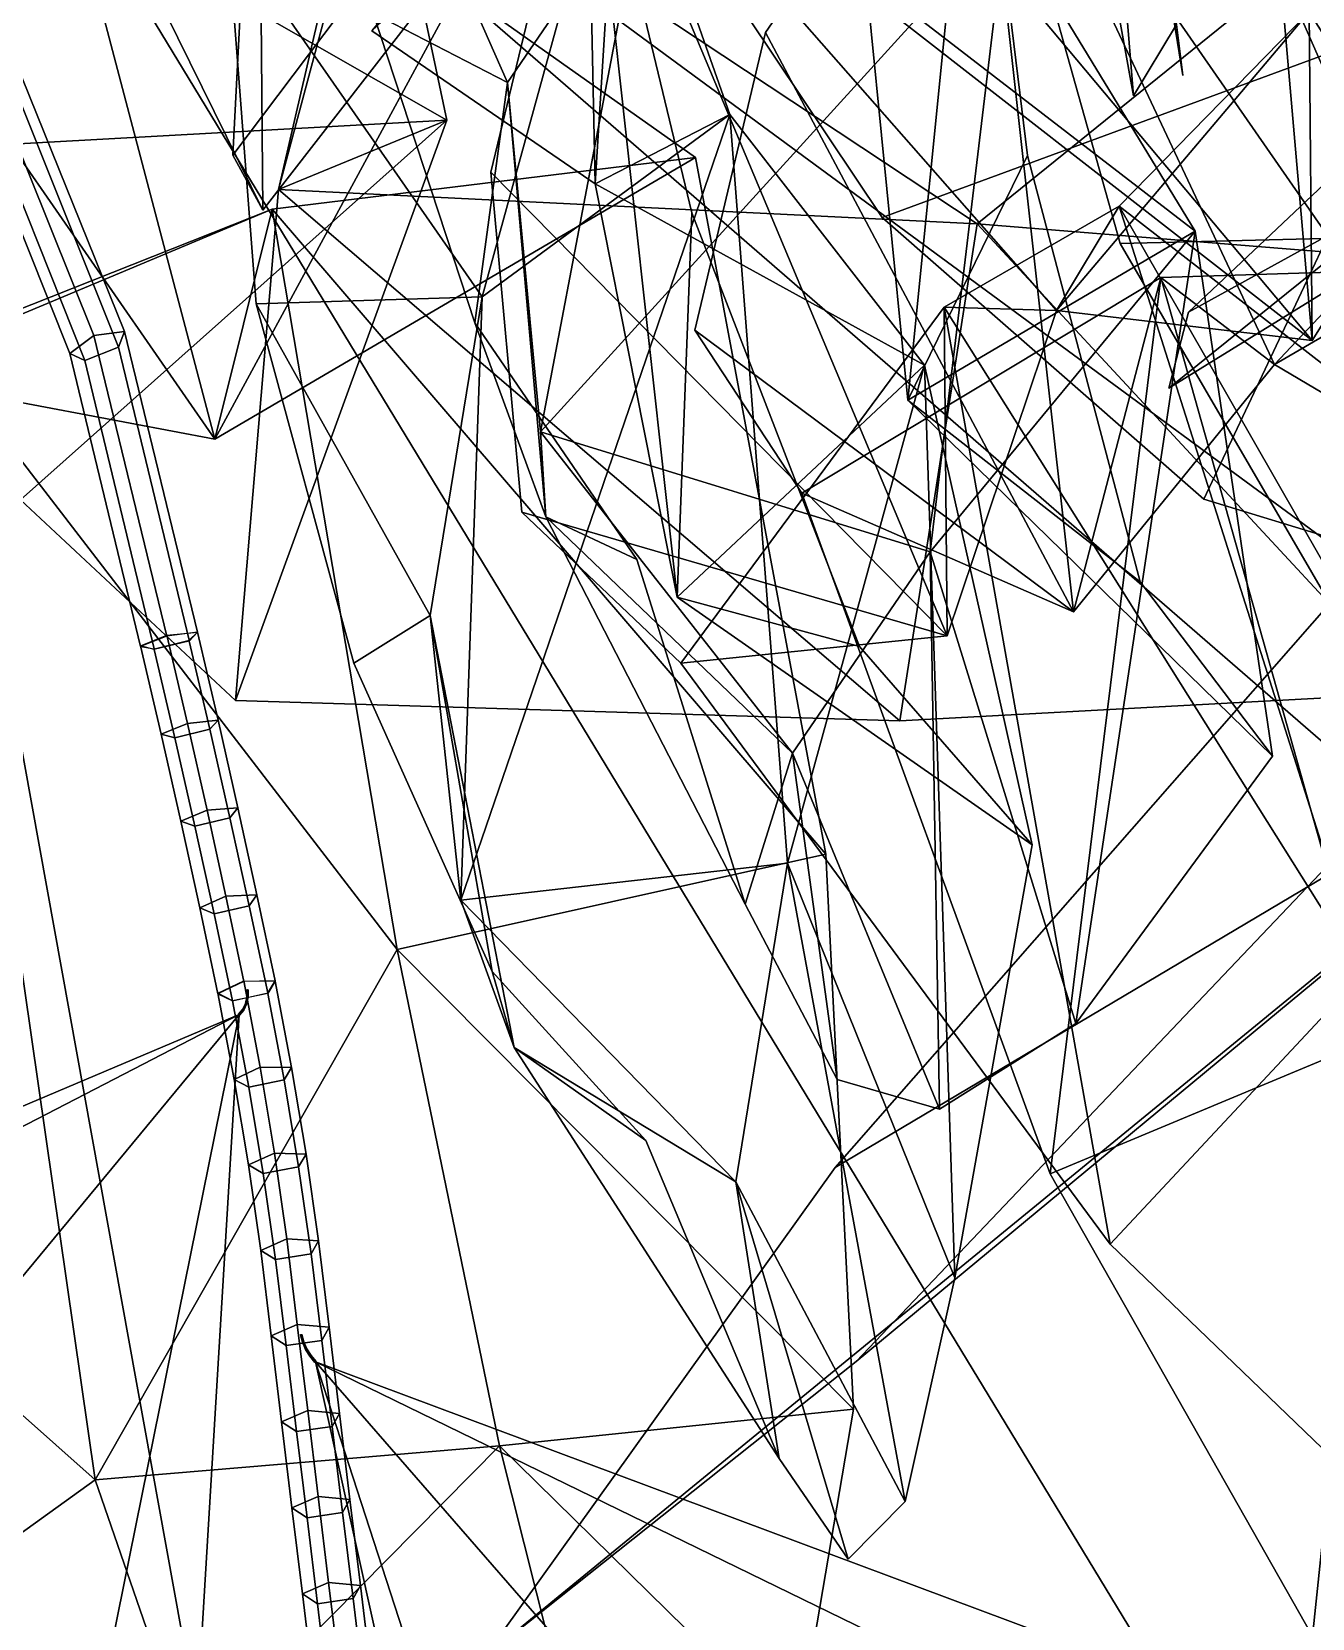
# Model space of a CAD drawing. Header units: metres. Extents: x -317 to 277, y -489 to 236.
# Drawn here: x 109.94 to 125.87, y -72.36 to -52.62 of the extents above; entities that cross this region are included whole.
import ezdxf

# ---------------------------------------------------------------- set-up
doc = ezdxf.new("R2010")
doc.units = ezdxf.units.M

msp = doc.modelspace()

# ---------------------------------------------------------------- linework, layer by layer
at = {"layer": 'Newplan_FruitU', "color": 3}
for points in [[(136.2573, -49.5388, 395.304), (124.3302, -56.1089, 407.6389), (124.0854, -57.05392, 397.75)], [(136.2573, -49.5388, 395.304), (124.0854, -57.05392, 397.75), (124.3302, -56.1089, 407.6389)], [(136.2573, -49.5388, 395.304), (124.0854, -57.05392, 397.75), (129.1796, -52.9566, 388.8474)], [(136.2573, -49.5388, 395.304), (129.1796, -52.9566, 388.8474), (124.0854, -57.05392, 397.75)], [(136.2573, -49.5388, 395.304), (131.1492, -49.6731, 408.8383), (124.3302, -56.1089, 407.6389)], [(136.2573, -49.5388, 395.304), (124.3302, -56.1089, 407.6389), (131.1492, -49.6731, 408.8383)], [(131.138, -60.09371, 377.6705), (128.0851, -57.4554, 387.6063), (119.9344, -66.7546, 386.8047)], [(131.138, -60.09371, 377.6705), (119.9344, -66.7546, 386.8047), (128.0851, -57.4554, 387.6063)], [(131.138, -60.09371, 377.6705), (119.9344, -66.7546, 386.8047), (115.5746, -72.8486, 379.5926)], [(131.138, -60.09371, 377.6705), (115.5746, -72.8486, 379.5926), (119.9344, -66.7546, 386.8047)], [(131.138, -60.09371, 377.6705), (115.5746, -72.8486, 379.5926), (120.1983, -69.167, 370.3954)], [(131.138, -60.09371, 377.6705), (120.1983, -69.167, 370.3954), (115.5746, -72.8486, 379.5926)], [(131.138, -60.09371, 377.6705), (120.1983, -69.167, 370.3954), (128.2124, -60.7328, 366.8878)], [(131.138, -60.09371, 377.6705), (128.2124, -60.7328, 366.8878), (120.1983, -69.167, 370.3954)]]:
    msp.add_3dface(points, dxfattribs=at)
at = {"layer": 'Newplan_Leaf', "color": 3}
for points in [[(106.7797, -44.7755, 308.9688), (149.4775, -76.1953, 318.3027), (141.5044, -74.9105, 314.5304)], [(106.7797, -44.7755, 308.9688), (141.5044, -74.9105, 314.5304), (149.4775, -76.1953, 318.3027)], [(141.5044, -74.9105, 314.5304), (124.2001, -73.4701, 304.3191), (106.7797, -44.7755, 308.9688)], [(141.5044, -74.9105, 314.5304), (106.7797, -44.7755, 308.9688), (124.2001, -73.4701, 304.3191)], [(114.5962, -87.9374, 294.1091), (111.2851, -94.6851, 289.3178), (106.7797, -44.7755, 308.9688)], [(114.5962, -87.9374, 294.1091), (106.7797, -44.7755, 308.9688), (111.2851, -94.6851, 289.3178)], [(106.7797, -44.7755, 308.9688), (124.2001, -73.4701, 304.3191), (114.5962, -87.9374, 294.1091)], [(106.7797, -44.7755, 308.9688), (114.5962, -87.9374, 294.1091), (124.2001, -73.4701, 304.3191)], [(123.5184, -51.8402, 425.0392), (123.6456, -53.4173, 426.4969), (123.3889, -51.9952, 426.0404)], [(123.5184, -51.8402, 425.0392), (123.3889, -51.9952, 426.0404), (123.6456, -53.4173, 426.4969)], [(124.184, -52.529, 425.3935), (123.6456, -53.4173, 426.4969), (123.5184, -51.8402, 425.0392)], [(124.184, -52.529, 425.3935), (123.5184, -51.8402, 425.0392), (123.6456, -53.4173, 426.4969)], [(124.08, -52.03036, 424.4788), (124.2599, -53.1632, 425.4939), (124.184, -52.529, 425.3935)], [(124.08, -52.03036, 424.4788), (124.184, -52.529, 425.3935), (124.2599, -53.1632, 425.4939)], [(102.2189, -70.1788, 416.7524), (99.7638, -70.254, 416.7277), (112.5199, -64.8486, 411.4263)], [(102.2189, -70.1788, 416.7524), (112.5199, -64.8486, 411.4263), (99.7638, -70.254, 416.7277)], [(112.5199, -64.8486, 411.4263), (107.7467, -70.625, 417.0002), (102.2189, -70.1788, 416.7524)], [(112.5199, -64.8486, 411.4263), (102.2189, -70.1788, 416.7524), (107.7467, -70.625, 417.0002)], [(110.7817, -73.4641, 420.6805), (107.7467, -70.625, 417.0002), (112.5199, -64.8486, 411.4263)], [(110.7817, -73.4641, 420.6805), (112.5199, -64.8486, 411.4263), (107.7467, -70.625, 417.0002)], [(112.5199, -64.8486, 411.4263), (111.9175, -74.917, 422.3031), (110.7817, -73.4641, 420.6805)], [(112.5199, -64.8486, 411.4263), (110.7817, -73.4641, 420.6805), (111.9175, -74.917, 422.3031)], [(113.4709, -69.1722, 412.7752), (127.3656, -74.3641, 412.6327), (124.9421, -74.7646, 412.6226)], [(113.4709, -69.1722, 412.7752), (124.9421, -74.7646, 412.6226), (127.3656, -74.3641, 412.6327)], [(124.9421, -74.7646, 412.6226), (119.5933, -76.2059, 412.2635), (113.4709, -69.1722, 412.7752)], [(124.9421, -74.7646, 412.6226), (113.4709, -69.1722, 412.7752), (119.5933, -76.2059, 412.2635)], [(117.4114, -81.3071, 412.4496), (116.6769, -83.6502, 412.3871), (113.4709, -69.1722, 412.7752)], [(117.4114, -81.3071, 412.4496), (113.4709, -69.1722, 412.7752), (116.6769, -83.6502, 412.3871)], [(113.4709, -69.1722, 412.7752), (119.5933, -76.2059, 412.2635), (117.4114, -81.3071, 412.4496)], [(113.4709, -69.1722, 412.7752), (117.4114, -81.3071, 412.4496), (119.5933, -76.2059, 412.2635)], [(110.6292, -76.636, 422.4476), (107.6854, -79.194, 425.0903), (107.7467, -70.625, 417.0002)], [(110.6292, -76.636, 422.4476), (107.7467, -70.625, 417.0002), (107.6854, -79.194, 425.0903)], [(110.7817, -73.4641, 420.6805), (110.6292, -76.636, 422.4476), (107.7467, -70.625, 417.0002)], [(110.7817, -73.4641, 420.6805), (107.7467, -70.625, 417.0002), (110.6292, -76.636, 422.4476)]]:
    msp.add_3dface(points, dxfattribs=at)
at = {"layer": 'Newplan_Mrstm', "color": 3}
for points in [[(112.7602, -48.06346, 425.6291), (112.4444, -54.1554, 423.6706), (114.3264, -51.656, 418.7895)], [(112.7602, -48.06346, 425.6291), (114.3264, -51.656, 418.7895), (112.4444, -54.1554, 423.6706)], [(112.7602, -48.06346, 425.6291), (112.815, -54.8392, 427.209), (112.4444, -54.1554, 423.6706)], [(112.7602, -48.06346, 425.6291), (112.4444, -54.1554, 423.6706), (112.815, -54.8392, 427.209)], [(116.3781, -50.2482, 423.9232), (112.815, -54.8392, 427.209), (112.7602, -48.06346, 425.6291)], [(116.3781, -50.2482, 423.9232), (112.7602, -48.06346, 425.6291), (112.815, -54.8392, 427.209)], [(108.0036, -56.8927, 402.278), (112.2186, -57.6896, 399.1409), (105.781, -48.3929, 403.4706)], [(108.0036, -56.8927, 402.278), (105.781, -48.3929, 403.4706), (112.2186, -57.6896, 399.1409)], [(112.2186, -57.6896, 399.1409), (110.2489, -50.2023, 400.6245), (105.781, -48.3929, 403.4706)], [(112.2186, -57.6896, 399.1409), (105.781, -48.3929, 403.4706), (110.2489, -50.2023, 400.6245)], [(105.781, -48.3929, 403.4706), (115.1048, -53.7187, 397.8742), (114.2007, -49.4439, 400.8992)], [(105.781, -48.3929, 403.4706), (114.2007, -49.4439, 400.8992), (115.1048, -53.7187, 397.8742)], [(105.781, -48.3929, 403.4706), (107.2938, -54.1531, 400.2102), (115.1048, -53.7187, 397.8742)], [(105.781, -48.3929, 403.4706), (115.1048, -53.7187, 397.8742), (107.2938, -54.1531, 400.2102)], [(113.7352, -48.4403, 443.4296), (115.8597, -53.2493, 441.2307), (117.5716, -50.7432, 435.479)], [(113.7352, -48.4403, 443.4296), (117.5716, -50.7432, 435.479), (115.8597, -53.2493, 441.2307)], [(113.7352, -48.4403, 443.4296), (114.1908, -52.3871, 446.4838), (115.8597, -53.2493, 441.2307)], [(113.7352, -48.4403, 443.4296), (115.8597, -53.2493, 441.2307), (114.1908, -52.3871, 446.4838)], [(121.6758, -48.8316, 417.7129), (119.069, -52.6294, 422.7009), (122.8992, -59.839, 422.6076)], [(121.6758, -48.8316, 417.7129), (122.8992, -59.839, 422.6076), (119.069, -52.6294, 422.7009)], [(120.3164, -51.9421, 425.9035), (120.8405, -57.2054, 426.4193), (121.6758, -48.8316, 417.7129)], [(120.3164, -51.9421, 425.9035), (121.6758, -48.8316, 417.7129), (120.8405, -57.2054, 426.4193)], [(120.8405, -57.2054, 426.4193), (122.3283, -54.1593, 419.3025), (121.6758, -48.8316, 417.7129)], [(120.8405, -57.2054, 426.4193), (121.6758, -48.8316, 417.7129), (122.3283, -54.1593, 419.3025)], [(121.6758, -48.8316, 417.7129), (129.7173, -55.1015, 411.1829), (128.7717, -50.05088, 412.5388)], [(121.6758, -48.8316, 417.7129), (128.7717, -50.05088, 412.5388), (129.7173, -55.1015, 411.1829)], [(121.6758, -48.8316, 417.7129), (123.4829, -55.2537, 416.4524), (129.7173, -55.1015, 411.1829)], [(121.6758, -48.8316, 417.7129), (129.7173, -55.1015, 411.1829), (123.4829, -55.2537, 416.4524)], [(121.6758, -48.8316, 417.7129), (122.8992, -59.839, 422.6076), (125.4003, -56.7624, 419.0691)], [(121.6758, -48.8316, 417.7129), (125.4003, -56.7624, 419.0691), (122.8992, -59.839, 422.6076)], [(125.4003, -56.7624, 419.0691), (128.4095, -58.5408, 415.0661), (121.6758, -48.8316, 417.7129)], [(125.4003, -56.7624, 419.0691), (121.6758, -48.8316, 417.7129), (128.4095, -58.5408, 415.0661)], [(128.4095, -58.5408, 415.0661), (125.2602, -51.3621, 414.2365), (121.6758, -48.8316, 417.7129)], [(128.4095, -58.5408, 415.0661), (121.6758, -48.8316, 417.7129), (125.2602, -51.3621, 414.2365)], [(115.1048, -53.7187, 397.8742), (113.0115, -54.5809, 401.8299), (114.2007, -49.4439, 400.8992)], [(115.1048, -53.7187, 397.8742), (114.2007, -49.4439, 400.8992), (113.0115, -54.5809, 401.8299)], [(113.0115, -54.5809, 401.8299), (114.2219, -50.05332, 402.6839), (114.2007, -49.4439, 400.8992)], [(113.0115, -54.5809, 401.8299), (114.2007, -49.4439, 400.8992), (114.2219, -50.05332, 402.6839)], [(116.843, -49.4302, 414.3119), (114.171, -52.6093, 425.6861), (116.9507, -54.5126, 421.576)], [(116.843, -49.4302, 414.3119), (116.9507, -54.5126, 421.576), (114.171, -52.6093, 425.6861)], [(116.843, -49.4302, 414.3119), (115.6525, -54.3662, 418.8193), (121.3277, -60.1381, 417.754)], [(116.843, -49.4302, 414.3119), (121.3277, -60.1381, 417.754), (115.6525, -54.3662, 418.8193)], [(116.9507, -54.5126, 421.576), (117.9713, -59.6541, 420.7008), (116.843, -49.4302, 414.3119)], [(116.9507, -54.5126, 421.576), (116.843, -49.4302, 414.3119), (117.9713, -59.6541, 420.7008)], [(117.9713, -59.6541, 420.7008), (118.1522, -54.8715, 414.437), (116.843, -49.4302, 414.3119)], [(117.9713, -59.6541, 420.7008), (116.843, -49.4302, 414.3119), (118.1522, -54.8715, 414.437)], [(116.843, -49.4302, 414.3119), (121.3277, -60.1381, 417.754), (122.6911, -56.08831, 414.5945)], [(116.843, -49.4302, 414.3119), (122.6911, -56.08831, 414.5945), (121.3277, -60.1381, 417.754)], [(122.6911, -56.08831, 414.5945), (125.8693, -56.4632, 410.3518), (116.843, -49.4302, 414.3119)], [(122.6911, -56.08831, 414.5945), (116.843, -49.4302, 414.3119), (125.8693, -56.4632, 410.3518)], [(125.8693, -56.4632, 410.3518), (120.8089, -50.4205, 410.4872), (116.843, -49.4302, 414.3119)], [(125.8693, -56.4632, 410.3518), (116.843, -49.4302, 414.3119), (120.8089, -50.4205, 410.4872)], [(116.843, -49.4302, 414.3119), (120.5227, -54.9292, 412.7888), (127.3636, -52.412, 409.1114)], [(116.843, -49.4302, 414.3119), (127.3636, -52.412, 409.1114), (120.5227, -54.9292, 412.7888)], [(117.2474, -49.7255, 423.9562), (112.3779, -51.3595, 435.3961), (115.5435, -55.9192, 431.4098)], [(117.2474, -49.7255, 423.9562), (115.5435, -55.9192, 431.4098), (112.3779, -51.3595, 435.3961)], [(114.171, -52.6093, 425.6861), (117.2474, -49.7255, 423.9562), (116.9507, -54.5126, 421.576)], [(114.171, -52.6093, 425.6861), (116.9507, -54.5126, 421.576), (117.2474, -49.7255, 423.9562)], [(117.2474, -49.7255, 423.9562), (115.5435, -55.9192, 431.4098), (118.627, -53.6503, 421.6353)], [(117.2474, -49.7255, 423.9562), (118.627, -53.6503, 421.6353), (115.5435, -55.9192, 431.4098)], [(117.2474, -49.7255, 423.9562), (118.627, -53.6503, 421.6353), (116.9507, -54.5126, 421.576)], [(117.2474, -49.7255, 423.9562), (116.9507, -54.5126, 421.576), (118.627, -53.6503, 421.6353)], [(113.0115, -54.5809, 401.8299), (121.7025, -55.00861, 397.2358), (114.2219, -50.05332, 402.6839)], [(113.0115, -54.5809, 401.8299), (114.2219, -50.05332, 402.6839), (121.7025, -55.00861, 397.2358)], [(121.7025, -55.00861, 397.2358), (127.377, -50.4221, 394.9079), (114.2219, -50.05332, 402.6839)], [(121.7025, -55.00861, 397.2358), (114.2219, -50.05332, 402.6839), (127.377, -50.4221, 394.9079)], [(112.2186, -57.6896, 399.1409), (115.2452, -52.09521, 398.3733), (110.2489, -50.2023, 400.6245)], [(112.2186, -57.6896, 399.1409), (110.2489, -50.2023, 400.6245), (115.2452, -52.09521, 398.3733)], [(116.3781, -50.2482, 423.9232), (110.5482, -50.2367, 434.6891), (112.815, -54.8392, 427.209)], [(116.3781, -50.2482, 423.9232), (112.815, -54.8392, 427.209), (110.5482, -50.2367, 434.6891)], [(125.8693, -56.4632, 410.3518), (125.3951, -51.02815, 406.9928), (120.8089, -50.4205, 410.4872)], [(125.8693, -56.4632, 410.3518), (120.8089, -50.4205, 410.4872), (125.3951, -51.02815, 406.9928)], [(121.7025, -55.00861, 397.2358), (127.6497, -55.4899, 394.6491), (127.377, -50.4221, 394.9079)], [(121.7025, -55.00861, 397.2358), (127.377, -50.4221, 394.9079), (127.6497, -55.4899, 394.6491)], [(117.5716, -50.7432, 435.479), (115.8597, -53.2493, 441.2307), (116.2698, -57.5988, 438.6351)], [(117.5716, -50.7432, 435.479), (116.2698, -57.5988, 438.6351), (115.8597, -53.2493, 441.2307)], [(117.5716, -50.7432, 435.479), (116.2698, -57.5988, 438.6351), (122.0607, -51.2316, 426.0025)], [(117.5716, -50.7432, 435.479), (122.0607, -51.2316, 426.0025), (116.2698, -57.5988, 438.6351)], [(125.8693, -56.4632, 410.3518), (128.9492, -51.5435, 406.5149), (125.3951, -51.02815, 406.9928)], [(125.8693, -56.4632, 410.3518), (125.3951, -51.02815, 406.9928), (128.9492, -51.5435, 406.5149)], [(122.0607, -51.2316, 426.0025), (116.2698, -57.5988, 438.6351), (121.1185, -59.09072, 432.8976)], [(122.0607, -51.2316, 426.0025), (121.1185, -59.09072, 432.8976), (116.2698, -57.5988, 438.6351)], [(120.3164, -51.9421, 425.9035), (122.0607, -51.2316, 426.0025), (124.4143, -55.102, 424.528)], [(120.3164, -51.9421, 425.9035), (124.4143, -55.102, 424.528), (122.0607, -51.2316, 426.0025)], [(122.0607, -51.2316, 426.0025), (121.1185, -59.09072, 432.8976), (124.4143, -55.102, 424.528)], [(122.0607, -51.2316, 426.0025), (124.4143, -55.102, 424.528), (121.1185, -59.09072, 432.8976)], [(112.3779, -51.3595, 435.3961), (112.7331, -56.00355, 440.0889), (115.5435, -55.9192, 431.4098)], [(112.3779, -51.3595, 435.3961), (115.5435, -55.9192, 431.4098), (112.7331, -56.00355, 440.0889)], [(128.4095, -58.5408, 415.0661), (129.5425, -53.6592, 411.0743), (125.2602, -51.3621, 414.2365)], [(128.4095, -58.5408, 415.0661), (125.2602, -51.3621, 414.2365), (129.5425, -53.6592, 411.0743)], [(125.832, -52.3719, 412.36), (134.1667, -58.9592, 406.2747), (128.9492, -51.5435, 406.5149)], [(125.832, -52.3719, 412.36), (128.9492, -51.5435, 406.5149), (134.1667, -58.9592, 406.2747)], [(125.832, -52.3719, 412.36), (128.9492, -51.5435, 406.5149), (125.8693, -56.4632, 410.3518)], [(125.832, -52.3719, 412.36), (125.8693, -56.4632, 410.3518), (128.9492, -51.5435, 406.5149)], [(112.2186, -57.6896, 399.1409), (118.2001, -54.1825, 398.5652), (115.2452, -52.09521, 398.3733)], [(112.2186, -57.6896, 399.1409), (115.2452, -52.09521, 398.3733), (118.2001, -54.1825, 398.5652)], [(120.3164, -51.9421, 425.9035), (124.4143, -55.102, 424.528), (120.8405, -57.2054, 426.4193)], [(120.3164, -51.9421, 425.9035), (120.8405, -57.2054, 426.4193), (124.4143, -55.102, 424.528)], [(114.1908, -52.3871, 446.4838), (115.4533, -56.2414, 447.592), (115.8597, -53.2493, 441.2307)], [(114.1908, -52.3871, 446.4838), (115.8597, -53.2493, 441.2307), (115.4533, -56.2414, 447.592)], [(120.5227, -54.9292, 412.7888), (124.5223, -58.4379, 411.579), (127.3636, -52.412, 409.1114)], [(120.5227, -54.9292, 412.7888), (127.3636, -52.412, 409.1114), (124.5223, -58.4379, 411.579)], [(122.6911, -56.08831, 414.5945), (125.832, -52.3719, 412.36), (125.8693, -56.4632, 410.3518)], [(122.6911, -56.08831, 414.5945), (125.8693, -56.4632, 410.3518), (125.832, -52.3719, 412.36)], [(122.6911, -56.08831, 414.5945), (123.4709, -54.7894, 415.7178), (125.832, -52.3719, 412.36)], [(122.6911, -56.08831, 414.5945), (125.832, -52.3719, 412.36), (123.4709, -54.7894, 415.7178)], [(123.4709, -54.7894, 415.7178), (131.0399, -60.6692, 411.436), (125.832, -52.3719, 412.36)], [(123.4709, -54.7894, 415.7178), (125.832, -52.3719, 412.36), (131.0399, -60.6692, 411.436)], [(124.5223, -58.4379, 411.579), (127.9987, -59.4968, 412.0302), (127.3636, -52.412, 409.1114)], [(124.5223, -58.4379, 411.579), (127.3636, -52.412, 409.1114), (127.9987, -59.4968, 412.0302)], [(131.0399, -60.6692, 411.436), (134.1667, -58.9592, 406.2747), (125.832, -52.3719, 412.36)], [(131.0399, -60.6692, 411.436), (125.832, -52.3719, 412.36), (134.1667, -58.9592, 406.2747)], [(119.069, -52.6294, 422.7009), (118.1911, -56.3335, 426.6099), (122.8992, -59.839, 422.6076)], [(119.069, -52.6294, 422.7009), (122.8992, -59.839, 422.6076), (118.1911, -56.3335, 426.6099)], [(115.8597, -53.2493, 441.2307), (115.4533, -56.2414, 447.592), (116.3376, -58.6542, 442.141)], [(115.8597, -53.2493, 441.2307), (116.3376, -58.6542, 442.141), (115.4533, -56.2414, 447.592)], [(115.8597, -53.2493, 441.2307), (116.3376, -58.6542, 442.141), (116.2698, -57.5988, 438.6351)], [(115.8597, -53.2493, 441.2307), (116.2698, -57.5988, 438.6351), (116.3376, -58.6542, 442.141)], [(115.5435, -55.9192, 431.4098), (115.2786, -63.4271, 432.8986), (118.627, -53.6503, 421.6353)], [(115.5435, -55.9192, 431.4098), (118.627, -53.6503, 421.6353), (115.2786, -63.4271, 432.8986)], [(118.627, -53.6503, 421.6353), (115.2786, -63.4271, 432.8986), (119.3438, -62.964, 426.4245)], [(118.627, -53.6503, 421.6353), (119.3438, -62.964, 426.4245), (115.2786, -63.4271, 432.8986)], [(116.9507, -54.5126, 421.576), (118.627, -53.6503, 421.6353), (121.0478, -56.7703, 418.9709)], [(116.9507, -54.5126, 421.576), (121.0478, -56.7703, 418.9709), (118.627, -53.6503, 421.6353)], [(118.627, -53.6503, 421.6353), (119.3438, -62.964, 426.4245), (121.0478, -56.7703, 418.9709)], [(118.627, -53.6503, 421.6353), (121.0478, -56.7703, 418.9709), (119.3438, -62.964, 426.4245)], [(107.2938, -54.1531, 400.2102), (109.8006, -58.4443, 397.9578), (115.1048, -53.7187, 397.8742)], [(107.2938, -54.1531, 400.2102), (115.1048, -53.7187, 397.8742), (109.8006, -58.4443, 397.9578)], [(109.8006, -58.4443, 397.9578), (112.4759, -60.9402, 398.1102), (115.1048, -53.7187, 397.8742)], [(109.8006, -58.4443, 397.9578), (115.1048, -53.7187, 397.8742), (112.4759, -60.9402, 398.1102)], [(115.1048, -53.7187, 397.8742), (112.4759, -60.9402, 398.1102), (113.0115, -54.5809, 401.8299)], [(115.1048, -53.7187, 397.8742), (113.0115, -54.5809, 401.8299), (112.4759, -60.9402, 398.1102)], [(112.9319, -54.8268, 402.6148), (118.2001, -54.1825, 398.5652), (112.2186, -57.6896, 399.1409)], [(112.9319, -54.8268, 402.6148), (112.2186, -57.6896, 399.1409), (118.2001, -54.1825, 398.5652)], [(112.9319, -54.8268, 402.6148), (119.821, -62.8522, 396.4485), (118.2001, -54.1825, 398.5652)], [(112.9319, -54.8268, 402.6148), (118.2001, -54.1825, 398.5652), (119.821, -62.8522, 396.4485)], [(120.8405, -57.2054, 426.4193), (123.7317, -59.4663, 421.1679), (122.3283, -54.1593, 419.3025)], [(120.8405, -57.2054, 426.4193), (122.3283, -54.1593, 419.3025), (123.7317, -59.4663, 421.1679)], [(115.6525, -54.3662, 418.8193), (116.0394, -58.5984, 422.2414), (121.3277, -60.1381, 417.754)], [(115.6525, -54.3662, 418.8193), (121.3277, -60.1381, 417.754), (116.0394, -58.5984, 422.2414)], [(125.4003, -56.7624, 419.0691), (129.4976, -54.3808, 416.5771), (128.4095, -58.5408, 415.0661)], [(125.4003, -56.7624, 419.0691), (128.4095, -58.5408, 415.0661), (129.4976, -54.3808, 416.5771)], [(125.4003, -56.7624, 419.0691), (126.4974, -55.6005, 420.0707), (129.4976, -54.3808, 416.5771)], [(125.4003, -56.7624, 419.0691), (129.4976, -54.3808, 416.5771), (126.4974, -55.6005, 420.0707)], [(112.4759, -60.9402, 398.1102), (120.7402, -61.1953, 394.4969), (113.0115, -54.5809, 401.8299)], [(112.4759, -60.9402, 398.1102), (113.0115, -54.5809, 401.8299), (120.7402, -61.1953, 394.4969)], [(113.0115, -54.5809, 401.8299), (120.7402, -61.1953, 394.4969), (121.7025, -55.00861, 397.2358)], [(113.0115, -54.5809, 401.8299), (121.7025, -55.00861, 397.2358), (120.7402, -61.1953, 394.4969)], [(116.9507, -54.5126, 421.576), (121.0478, -56.7703, 418.9709), (117.9713, -59.6541, 420.7008)], [(116.9507, -54.5126, 421.576), (117.9713, -59.6541, 420.7008), (121.0478, -56.7703, 418.9709)], [(108.0036, -56.8927, 402.278), (112.9319, -54.8268, 402.6148), (112.2186, -57.6896, 399.1409)], [(108.0036, -56.8927, 402.278), (112.2186, -57.6896, 399.1409), (112.9319, -54.8268, 402.6148)], [(108.0036, -56.8927, 402.278), (108.693, -56.5092, 403.9911), (112.9319, -54.8268, 402.6148)], [(108.0036, -56.8927, 402.278), (112.9319, -54.8268, 402.6148), (108.693, -56.5092, 403.9911)], [(108.693, -56.5092, 403.9911), (114.4857, -64.0389, 399.5253), (112.9319, -54.8268, 402.6148)], [(108.693, -56.5092, 403.9911), (112.9319, -54.8268, 402.6148), (114.4857, -64.0389, 399.5253)], [(114.4857, -64.0389, 399.5253), (119.821, -62.8522, 396.4485), (112.9319, -54.8268, 402.6148)], [(114.4857, -64.0389, 399.5253), (112.9319, -54.8268, 402.6148), (119.821, -62.8522, 396.4485)], [(117.9713, -59.6541, 420.7008), (120.2401, -60.2717, 414.7411), (118.1522, -54.8715, 414.437)], [(117.9713, -59.6541, 420.7008), (118.1522, -54.8715, 414.437), (120.2401, -60.2717, 414.7411)], [(121.2903, -56.04688, 419.7622), (123.4709, -54.7894, 415.7178), (122.6911, -56.08831, 414.5945)], [(121.2903, -56.04688, 419.7622), (122.6911, -56.08831, 414.5945), (123.4709, -54.7894, 415.7178)], [(121.2903, -56.04688, 419.7622), (126.4982, -64.3441, 418.8383), (123.4709, -54.7894, 415.7178)], [(121.2903, -56.04688, 419.7622), (123.4709, -54.7894, 415.7178), (126.4982, -64.3441, 418.8383)], [(126.4982, -64.3441, 418.8383), (131.0027, -67.9525, 413.8039), (123.4709, -54.7894, 415.7178)], [(126.4982, -64.3441, 418.8383), (123.4709, -54.7894, 415.7178), (131.0027, -67.9525, 413.8039)], [(123.4709, -54.7894, 415.7178), (131.0027, -67.9525, 413.8039), (131.0399, -60.6692, 411.436)], [(123.4709, -54.7894, 415.7178), (131.0399, -60.6692, 411.436), (131.0027, -67.9525, 413.8039)], [(120.7402, -61.1953, 394.4969), (127.1172, -60.8489, 392.7856), (121.7025, -55.00861, 397.2358)], [(120.7402, -61.1953, 394.4969), (121.7025, -55.00861, 397.2358), (127.1172, -60.8489, 392.7856)], [(127.1172, -60.8489, 392.7856), (127.6497, -55.4899, 394.6491), (121.7025, -55.00861, 397.2358)], [(127.1172, -60.8489, 392.7856), (121.7025, -55.00861, 397.2358), (127.6497, -55.4899, 394.6491)], [(124.4143, -55.102, 424.528), (125.3774, -61.6364, 423.5569), (120.8405, -57.2054, 426.4193)], [(124.4143, -55.102, 424.528), (120.8405, -57.2054, 426.4193), (125.3774, -61.6364, 423.5569)], [(121.1185, -59.09072, 432.8976), (122.929, -64.9612, 431.6331), (124.4143, -55.102, 424.528)], [(121.1185, -59.09072, 432.8976), (124.4143, -55.102, 424.528), (122.929, -64.9612, 431.6331)], [(124.4143, -55.102, 424.528), (122.929, -64.9612, 431.6331), (125.3774, -61.6364, 423.5569)], [(124.4143, -55.102, 424.528), (125.3774, -61.6364, 423.5569), (122.929, -64.9612, 431.6331)], [(123.4829, -55.2537, 416.4524), (126.1417, -59.8241, 415.1054), (129.7173, -55.1015, 411.1829)], [(123.4829, -55.2537, 416.4524), (129.7173, -55.1015, 411.1829), (126.1417, -59.8241, 415.1054)], [(123.9872, -55.679, 424.1187), (126.4974, -55.6005, 420.0707), (125.4003, -56.7624, 419.0691)], [(123.9872, -55.679, 424.1187), (125.4003, -56.7624, 419.0691), (126.4974, -55.6005, 420.0707)], [(123.9872, -55.679, 424.1187), (126.6536, -65.1452, 424.4375), (126.4974, -55.6005, 420.0707)], [(123.9872, -55.679, 424.1187), (126.4974, -55.6005, 420.0707), (126.6536, -65.1452, 424.4375)], [(119.5198, -58.3618, 429.3541), (122.6125, -66.8321, 429.6841), (123.9872, -55.679, 424.1187)], [(119.5198, -58.3618, 429.3541), (123.9872, -55.679, 424.1187), (122.6125, -66.8321, 429.6841)], [(122.8992, -59.839, 422.6076), (119.5198, -58.3618, 429.3541), (123.9872, -55.679, 424.1187)], [(122.8992, -59.839, 422.6076), (123.9872, -55.679, 424.1187), (119.5198, -58.3618, 429.3541)], [(123.9872, -55.679, 424.1187), (122.6125, -66.8321, 429.6841), (126.6536, -65.1452, 424.4375)], [(123.9872, -55.679, 424.1187), (126.6536, -65.1452, 424.4375), (122.6125, -66.8321, 429.6841)], [(122.8992, -59.839, 422.6076), (123.9872, -55.679, 424.1187), (125.4003, -56.7624, 419.0691)], [(122.8992, -59.839, 422.6076), (125.4003, -56.7624, 419.0691), (123.9872, -55.679, 424.1187)], [(112.7331, -56.00355, 440.0889), (114.8987, -59.8855, 436.523), (115.5435, -55.9192, 431.4098)], [(112.7331, -56.00355, 440.0889), (115.5435, -55.9192, 431.4098), (114.8987, -59.8855, 436.523)], [(112.7331, -56.00355, 440.0889), (113.9492, -60.4785, 441.9884), (114.8987, -59.8855, 436.523)], [(112.7331, -56.00355, 440.0889), (114.8987, -59.8855, 436.523), (113.9492, -60.4785, 441.9884)], [(115.5435, -55.9192, 431.4098), (114.8987, -59.8855, 436.523), (115.2786, -63.4271, 432.8986)], [(115.5435, -55.9192, 431.4098), (115.2786, -63.4271, 432.8986), (114.8987, -59.8855, 436.523)], [(118.0174, -60.4756, 424.6855), (123.3576, -67.7055, 423.892), (121.2903, -56.04688, 419.7622)], [(118.0174, -60.4756, 424.6855), (121.2903, -56.04688, 419.7622), (123.3576, -67.7055, 423.892)], [(121.3277, -60.1381, 417.754), (118.0174, -60.4756, 424.6855), (121.2903, -56.04688, 419.7622)], [(121.3277, -60.1381, 417.754), (121.2903, -56.04688, 419.7622), (118.0174, -60.4756, 424.6855)], [(121.2903, -56.04688, 419.7622), (123.3576, -67.7055, 423.892), (126.4982, -64.3441, 418.8383)], [(121.2903, -56.04688, 419.7622), (126.4982, -64.3441, 418.8383), (123.3576, -67.7055, 423.892)], [(121.3277, -60.1381, 417.754), (121.2903, -56.04688, 419.7622), (122.6911, -56.08831, 414.5945)], [(121.3277, -60.1381, 417.754), (122.6911, -56.08831, 414.5945), (121.2903, -56.04688, 419.7622)], [(116.3376, -58.6542, 442.141), (115.4533, -56.2414, 447.592), (117.4697, -59.1867, 445.4185)], [(116.3376, -58.6542, 442.141), (117.4697, -59.1867, 445.4185), (115.4533, -56.2414, 447.592)], [(118.1911, -56.3335, 426.6099), (119.5198, -58.3618, 429.3541), (122.8992, -59.839, 422.6076)], [(118.1911, -56.3335, 426.6099), (122.8992, -59.839, 422.6076), (119.5198, -58.3618, 429.3541)], [(106.3218, -66.7188, 403.4101), (110.7311, -70.6389, 398.5269), (108.693, -56.5092, 403.9911)], [(106.3218, -66.7188, 403.4101), (108.693, -56.5092, 403.9911), (110.7311, -70.6389, 398.5269)], [(108.693, -56.5092, 403.9911), (110.7311, -70.6389, 398.5269), (114.4857, -64.0389, 399.5253)], [(108.693, -56.5092, 403.9911), (114.4857, -64.0389, 399.5253), (110.7311, -70.6389, 398.5269)], [(121.0478, -56.7703, 418.9709), (122.3879, -62.7392, 416.2978), (117.9713, -59.6541, 420.7008)], [(121.0478, -56.7703, 418.9709), (117.9713, -59.6541, 420.7008), (122.3879, -62.7392, 416.2978)], [(119.3438, -62.964, 426.4245), (121.4226, -68.1262, 423.5312), (121.0478, -56.7703, 418.9709)], [(119.3438, -62.964, 426.4245), (121.0478, -56.7703, 418.9709), (121.4226, -68.1262, 423.5312)], [(121.0478, -56.7703, 418.9709), (121.4226, -68.1262, 423.5312), (122.3879, -62.7392, 416.2978)], [(121.0478, -56.7703, 418.9709), (122.3879, -62.7392, 416.2978), (121.4226, -68.1262, 423.5312)], [(120.8405, -57.2054, 426.4193), (125.3774, -61.6364, 423.5569), (123.7317, -59.4663, 421.1679)], [(120.8405, -57.2054, 426.4193), (123.7317, -59.4663, 421.1679), (125.3774, -61.6364, 423.5569)], [(116.2698, -57.5988, 438.6351), (119.4066, -61.5967, 438.6492), (121.1185, -59.09072, 432.8976)], [(116.2698, -57.5988, 438.6351), (121.1185, -59.09072, 432.8976), (119.4066, -61.5967, 438.6492)], [(116.2698, -57.5988, 438.6351), (116.3376, -58.6542, 442.141), (119.4066, -61.5967, 438.6492)], [(116.2698, -57.5988, 438.6351), (119.4066, -61.5967, 438.6492), (116.3376, -58.6542, 442.141)], [(116.0394, -58.5984, 422.2414), (118.0174, -60.4756, 424.6855), (121.3277, -60.1381, 417.754)], [(116.0394, -58.5984, 422.2414), (121.3277, -60.1381, 417.754), (118.0174, -60.4756, 424.6855)], [(116.3376, -58.6542, 442.141), (118.8165, -63.4775, 445.2979), (119.4066, -61.5967, 438.6492)], [(116.3376, -58.6542, 442.141), (119.4066, -61.5967, 438.6492), (118.8165, -63.4775, 445.2979)], [(117.4697, -59.1867, 445.4185), (118.8165, -63.4775, 445.2979), (116.3376, -58.6542, 442.141)], [(117.4697, -59.1867, 445.4185), (116.3376, -58.6542, 442.141), (118.8165, -63.4775, 445.2979)], [(121.1185, -59.09072, 432.8976), (119.4066, -61.5967, 438.6492), (121.2334, -66.02789, 438.2641)], [(121.1185, -59.09072, 432.8976), (121.2334, -66.02789, 438.2641), (119.4066, -61.5967, 438.6492)], [(121.1185, -59.09072, 432.8976), (121.2334, -66.02789, 438.2641), (122.929, -64.9612, 431.6331)], [(121.1185, -59.09072, 432.8976), (122.929, -64.9612, 431.6331), (121.2334, -66.02789, 438.2641)], [(117.9713, -59.6541, 420.7008), (122.3879, -62.7392, 416.2978), (120.2401, -60.2717, 414.7411)], [(117.9713, -59.6541, 420.7008), (120.2401, -60.2717, 414.7411), (122.3879, -62.7392, 416.2978)], [(113.9492, -60.4785, 441.9884), (115.6694, -64.3147, 441.9427), (114.8987, -59.8855, 436.523)], [(113.9492, -60.4785, 441.9884), (114.8987, -59.8855, 436.523), (115.6694, -64.3147, 441.9427)], [(114.8987, -59.8855, 436.523), (115.9428, -65.2617, 435.9975), (115.2786, -63.4271, 432.8986)], [(114.8987, -59.8855, 436.523), (115.2786, -63.4271, 432.8986), (115.9428, -65.2617, 435.9975)], [(114.8987, -59.8855, 436.523), (115.6694, -64.3147, 441.9427), (115.9428, -65.2617, 435.9975)], [(114.8987, -59.8855, 436.523), (115.9428, -65.2617, 435.9975), (115.6694, -64.3147, 441.9427)], [(119.4066, -61.5967, 438.6492), (118.8165, -63.4775, 445.2979), (119.9618, -65.6592, 442.2145)], [(119.4066, -61.5967, 438.6492), (119.9618, -65.6592, 442.2145), (118.8165, -63.4775, 445.2979)], [(119.4066, -61.5967, 438.6492), (119.9618, -65.6592, 442.2145), (121.2334, -66.02789, 438.2641)], [(119.4066, -61.5967, 438.6492), (121.2334, -66.02789, 438.2641), (119.9618, -65.6592, 442.2145)], [(114.4857, -64.0389, 399.5253), (120.166, -69.7603, 396.0703), (119.821, -62.8522, 396.4485)], [(114.4857, -64.0389, 399.5253), (119.821, -62.8522, 396.4485), (120.166, -69.7603, 396.0703)], [(115.2786, -63.4271, 432.8986), (118.699, -66.9303, 431.5378), (119.3438, -62.964, 426.4245)], [(115.2786, -63.4271, 432.8986), (119.3438, -62.964, 426.4245), (118.699, -66.9303, 431.5378)], [(119.3438, -62.964, 426.4245), (118.699, -66.9303, 431.5378), (120.8049, -70.9078, 429.8451)], [(119.3438, -62.964, 426.4245), (120.8049, -70.9078, 429.8451), (118.699, -66.9303, 431.5378)], [(119.3438, -62.964, 426.4245), (120.8049, -70.9078, 429.8451), (121.4226, -68.1262, 423.5312)], [(119.3438, -62.964, 426.4245), (121.4226, -68.1262, 423.5312), (120.8049, -70.9078, 429.8451)], [(115.2786, -63.4271, 432.8986), (115.9428, -65.2617, 435.9975), (118.699, -66.9303, 431.5378)], [(115.2786, -63.4271, 432.8986), (118.699, -66.9303, 431.5378), (115.9428, -65.2617, 435.9975)], [(110.7311, -70.6389, 398.5269), (115.7616, -70.2168, 397.9447), (114.4857, -64.0389, 399.5253)], [(110.7311, -70.6389, 398.5269), (114.4857, -64.0389, 399.5253), (115.7616, -70.2168, 397.9447)], [(114.4857, -64.0389, 399.5253), (115.7616, -70.2168, 397.9447), (120.166, -69.7603, 396.0703)], [(114.4857, -64.0389, 399.5253), (120.166, -69.7603, 396.0703), (115.7616, -70.2168, 397.9447)], [(115.9428, -65.2617, 435.9975), (115.6694, -64.3147, 441.9427), (117.5804, -66.4161, 438.8772)], [(115.9428, -65.2617, 435.9975), (117.5804, -66.4161, 438.8772), (115.6694, -64.3147, 441.9427)], [(123.3576, -67.7055, 423.892), (128.0839, -72.2589, 423.0897), (126.4982, -64.3441, 418.8383)], [(123.3576, -67.7055, 423.892), (126.4982, -64.3441, 418.8383), (128.0839, -72.2589, 423.0897)], [(122.6125, -66.8321, 429.6841), (125.8725, -72.5842, 429.661), (126.6536, -65.1452, 424.4375)], [(122.6125, -66.8321, 429.6841), (126.6536, -65.1452, 424.4375), (125.8725, -72.5842, 429.661)], [(115.9428, -65.2617, 435.9975), (119.2402, -70.3752, 437.532), (118.699, -66.9303, 431.5378)], [(115.9428, -65.2617, 435.9975), (118.699, -66.9303, 431.5378), (119.2402, -70.3752, 437.532)], [(117.5804, -66.4161, 438.8772), (119.2402, -70.3752, 437.532), (115.9428, -65.2617, 435.9975)], [(117.5804, -66.4161, 438.8772), (115.9428, -65.2617, 435.9975), (119.2402, -70.3752, 437.532)], [(106.3218, -66.7188, 403.4101), (107.5977, -72.8967, 401.8296), (110.7311, -70.6389, 398.5269)], [(106.3218, -66.7188, 403.4101), (110.7311, -70.6389, 398.5269), (107.5977, -72.8967, 401.8296)], [(118.699, -66.9303, 431.5378), (120.0973, -71.6256, 433.8876), (120.8049, -70.9078, 429.8451)], [(118.699, -66.9303, 431.5378), (120.8049, -70.9078, 429.8451), (120.0973, -71.6256, 433.8876)], [(118.699, -66.9303, 431.5378), (119.2402, -70.3752, 437.532), (120.0973, -71.6256, 433.8876)], [(118.699, -66.9303, 431.5378), (120.0973, -71.6256, 433.8876), (119.2402, -70.3752, 437.532)], [(115.7616, -70.2168, 397.9447), (119.468, -73.8579, 396.3548), (120.166, -69.7603, 396.0703)], [(115.7616, -70.2168, 397.9447), (120.166, -69.7603, 396.0703), (119.468, -73.8579, 396.3548)], [(110.7311, -70.6389, 398.5269), (111.9269, -74.09777, 398.6538), (115.7616, -70.2168, 397.9447)], [(110.7311, -70.6389, 398.5269), (115.7616, -70.2168, 397.9447), (111.9269, -74.09777, 398.6538)], [(111.9269, -74.09777, 398.6538), (117.4514, -76.9403, 397.7732), (115.7616, -70.2168, 397.9447)], [(111.9269, -74.09777, 398.6538), (115.7616, -70.2168, 397.9447), (117.4514, -76.9403, 397.7732)], [(115.7616, -70.2168, 397.9447), (117.4514, -76.9403, 397.7732), (119.468, -73.8579, 396.3548)], [(115.7616, -70.2168, 397.9447), (119.468, -73.8579, 396.3548), (117.4514, -76.9403, 397.7732)], [(107.5977, -72.8967, 401.8296), (111.9269, -74.09777, 398.6538), (110.7311, -70.6389, 398.5269)], [(107.5977, -72.8967, 401.8296), (110.7311, -70.6389, 398.5269), (111.9269, -74.09777, 398.6538)]]:
    msp.add_3dface(points, dxfattribs=at)
at = {"layer": 'Newplan_Petiole', "color": 3}
for points in [[(109.3535, -53.01875, 408.4103), (110.7153, -56.3983, 409.8184), (110.4164, -56.6216, 409.5687), (109.0963, -53.3258, 408.2077)], [(109.7326, -52.9699, 408.1608), (111.0944, -56.3496, 409.5688), (110.7153, -56.3983, 409.8184), (109.3535, -53.01875, 408.4103)], [(109.7006, -53.2481, 407.8099), (111.0207, -56.5439, 409.1709), (111.0944, -56.3496, 409.5688), (109.7326, -52.9699, 408.1608)], [(109.3096, -53.4667, 407.8387), (110.6041, -56.711, 409.1709), (111.0207, -56.5439, 409.1709), (109.7006, -53.2481, 407.8099)], [(109.0963, -53.3258, 408.2077), (110.4164, -56.6216, 409.5687), (110.6041, -56.711, 409.1709), (109.3096, -53.4667, 407.8387)], [(110.7153, -56.3983, 409.8184), (111.6239, -60.1417, 410.4669), (111.2945, -60.2687, 410.1896), (110.4164, -56.6216, 409.5687)], [(111.0944, -56.3496, 409.5688), (112.003, -60.093, 410.2173), (111.6239, -60.1417, 410.4669), (110.7153, -56.3983, 409.8184)], [(111.0207, -56.5439, 409.1709), (111.8988, -60.1909, 409.7918), (112.003, -60.093, 410.2173), (111.0944, -56.3496, 409.5688)], [(110.4164, -56.6216, 409.5687), (111.2945, -60.2687, 410.1896), (111.4634, -60.2989, 409.7748), (110.6041, -56.711, 409.1709)], [(110.6041, -56.711, 409.1709), (111.4634, -60.2989, 409.7748), (111.8988, -60.1909, 409.7918), (111.0207, -56.5439, 409.1709)], [(111.6211, -60.1291, 410.4645), (111.8778, -61.2263, 410.6916), (111.5499, -61.3601, 410.4157), (111.2932, -60.2629, 410.1887)], [(111.4654, -60.3079, 409.7766), (111.7221, -61.4051, 410.0036), (112.1581, -61.2995, 410.021), (111.9014, -60.2023, 409.7939)], [(112.0026, -60.09114, 410.2169), (112.2593, -61.1883, 410.4439), (111.8778, -61.2263, 410.6916), (111.6211, -60.1291, 410.4645)], [(111.9014, -60.2023, 409.7939), (112.1581, -61.2995, 410.021), (112.2593, -61.1883, 410.4439), (112.0026, -60.09114, 410.2169)], [(111.2932, -60.2629, 410.1887), (111.5499, -61.3601, 410.4157), (111.7221, -61.4051, 410.0036), (111.4654, -60.3079, 409.7766)], [(112.2593, -61.1883, 410.4439), (112.5061, -62.2772, 410.7086), (112.1221, -62.3045, 410.954), (111.8778, -61.2263, 410.6916)], [(112.1581, -61.2995, 410.021), (112.4077, -62.4016, 410.2887), (112.5061, -62.2772, 410.7086), (112.2593, -61.1883, 410.4439)], [(111.8778, -61.2263, 410.6916), (112.1221, -62.3045, 410.954), (111.7957, -62.4452, 410.6798), (111.5499, -61.3601, 410.4157)], [(111.5499, -61.3601, 410.4157), (111.7957, -62.4452, 410.6798), (111.9712, -62.5048, 410.271), (111.7221, -61.4051, 410.0036)], [(111.7221, -61.4051, 410.0036), (111.9712, -62.5048, 410.271), (112.4077, -62.4016, 410.2887), (112.1581, -61.2995, 410.021)], [(112.1221, -62.3045, 410.954), (112.3567, -63.3751, 411.2539), (112.0317, -63.5225, 410.9816), (111.7957, -62.4452, 410.6798)], [(112.5061, -62.2772, 410.7086), (112.743, -63.3585, 411.0112), (112.3567, -63.3751, 411.2539), (112.1221, -62.3045, 410.954)], [(112.4077, -62.4016, 410.2887), (112.6474, -63.496, 410.5947), (112.743, -63.3585, 411.0112), (112.5061, -62.2772, 410.7086)], [(111.7957, -62.4452, 410.6798), (112.0317, -63.5225, 410.9816), (112.2104, -63.5968, 410.5765), (111.9712, -62.5048, 410.271)], [(111.9712, -62.5048, 410.271), (112.2104, -63.5968, 410.5765), (112.6474, -63.496, 410.5947), (112.4077, -62.4016, 410.2887)], [(112.3567, -63.3751, 411.2539), (112.5813, -64.4368, 411.5909), (112.2577, -64.591, 411.3207), (112.0317, -63.5225, 410.9816)], [(112.743, -63.3585, 411.0112), (112.9697, -64.4307, 411.3512), (112.5813, -64.4368, 411.5909), (112.3567, -63.3751, 411.2539)], [(112.6474, -63.496, 410.5947), (112.8768, -64.5812, 410.9386), (112.9697, -64.4307, 411.3512), (112.743, -63.3585, 411.0112)], [(112.0317, -63.5225, 410.9816), (112.2577, -64.591, 411.3207), (112.4393, -64.6797, 410.9199), (112.2104, -63.5968, 410.5765)], [(112.2104, -63.5968, 410.5765), (112.4393, -64.6797, 410.9199), (112.8768, -64.5812, 410.9386), (112.6474, -63.496, 410.5947)], [(112.5802, -64.4316, 411.5892), (112.7833, -65.5057, 411.9446), (112.459, -65.6567, 411.6733), (112.256, -64.5826, 411.318)], [(112.9708, -64.4359, 411.3529), (113.1738, -65.5101, 411.7083), (112.7833, -65.5057, 411.9446), (112.5802, -64.4316, 411.5892)], [(112.6245, -64.5394, 411.2344), (112.6251, -64.6291, 411.2741), (112.6167, -64.6323, 411.2669), (112.6161, -64.5426, 411.2272)], [(112.6161, -64.5426, 411.2272), (112.6167, -64.6323, 411.2669), (112.6216, -64.6365, 411.2574), (112.621, -64.5468, 411.2177)], [(112.621, -64.5468, 411.2177), (112.6216, -64.6365, 411.2574), (112.633, -64.6359, 411.2585), (112.6324, -64.5462, 411.2189)], [(112.6347, -64.5416, 411.2292), (112.6353, -64.6313, 411.2688), (112.6251, -64.6291, 411.2741), (112.6245, -64.5394, 411.2344)], [(112.6324, -64.5462, 411.2189), (112.633, -64.6359, 411.2585), (112.6353, -64.6313, 411.2688), (112.6347, -64.5416, 411.2292)], [(112.8785, -64.5896, 410.9413), (113.0815, -65.6637, 411.2967), (113.1738, -65.5101, 411.7083), (112.9708, -64.4359, 411.3529)], [(112.256, -64.5826, 411.318), (112.459, -65.6567, 411.6733), (112.6423, -65.7538, 411.2752), (112.4393, -64.6797, 410.9199)], [(112.4393, -64.6797, 410.9199), (112.6423, -65.7538, 411.2752), (113.0815, -65.6637, 411.2967), (112.8785, -64.5896, 410.9413)], [(112.607, -64.7114, 411.3218), (112.5713, -64.7834, 411.3757), (112.5633, -64.7853, 411.3677), (112.5988, -64.7139, 411.3142)], [(112.5988, -64.7139, 411.3142), (112.5633, -64.7853, 411.3677), (112.5674, -64.793, 411.3602), (112.6034, -64.7199, 411.3056)], [(112.6034, -64.7199, 411.3056), (112.5674, -64.793, 411.3602), (112.578, -64.7958, 411.3634), (112.6147, -64.7211, 411.3077)], [(112.617, -64.7159, 411.3177), (112.5806, -64.79, 411.373), (112.5713, -64.7834, 411.3757), (112.607, -64.7114, 411.3218)], [(112.6147, -64.7211, 411.3077), (112.578, -64.7958, 411.3634), (112.5806, -64.79, 411.373), (112.617, -64.7159, 411.3177)], [(112.6251, -64.6291, 411.2741), (112.607, -64.7114, 411.3218), (112.5988, -64.7139, 411.3142), (112.6167, -64.6323, 411.2669)], [(112.6167, -64.6323, 411.2669), (112.5988, -64.7139, 411.3142), (112.6034, -64.7199, 411.3056), (112.6216, -64.6365, 411.2574)], [(112.6216, -64.6365, 411.2574), (112.6034, -64.7199, 411.3056), (112.6147, -64.7211, 411.3077), (112.633, -64.6359, 411.2585)], [(112.6353, -64.6313, 411.2688), (112.617, -64.7159, 411.3177), (112.607, -64.7114, 411.3218), (112.6251, -64.6291, 411.2741)], [(112.633, -64.6359, 411.2585), (112.6147, -64.7211, 411.3077), (112.617, -64.7159, 411.3177), (112.6353, -64.6313, 411.2688)], [(112.5713, -64.7834, 411.3757), (112.5197, -64.8417, 411.4332), (112.512, -64.8431, 411.4248), (112.5633, -64.7853, 411.3677)], [(112.5633, -64.7853, 411.3677), (112.512, -64.8431, 411.4248), (112.5151, -64.8521, 411.4185), (112.5674, -64.793, 411.3602)], [(112.5674, -64.793, 411.3602), (112.5151, -64.8521, 411.4185), (112.5249, -64.8564, 411.4229), (112.578, -64.7958, 411.3634)], [(112.5806, -64.79, 411.373), (112.5278, -64.85, 411.432), (112.5197, -64.8417, 411.4332), (112.5713, -64.7834, 411.3757)], [(112.578, -64.7958, 411.3634), (112.5249, -64.8564, 411.4229), (112.5278, -64.85, 411.432), (112.5806, -64.79, 411.373)], [(112.7833, -65.5057, 411.9446), (112.9612, -66.574, 412.3127), (112.6364, -66.7219, 412.0404), (112.459, -65.6567, 411.6733)], [(113.1738, -65.5101, 411.7083), (113.3536, -66.5888, 412.0799), (112.9612, -66.574, 412.3127), (112.7833, -65.5057, 411.9446)], [(113.0815, -65.6637, 411.2967), (113.2619, -66.7455, 411.6694), (113.3536, -66.5888, 412.0799), (113.1738, -65.5101, 411.7083)], [(112.459, -65.6567, 411.6733), (112.6364, -66.7219, 412.0404), (112.8212, -66.8273, 411.6451), (112.6423, -65.7538, 411.2752)], [(112.6423, -65.7538, 411.2752), (112.8212, -66.8273, 411.6451), (113.2619, -66.7455, 411.6694), (113.0815, -65.6637, 411.2967)], [(112.9612, -66.574, 412.3127), (113.1149, -67.6411, 412.695), (112.7896, -67.7859, 412.4216), (112.6364, -66.7219, 412.0404)], [(112.6364, -66.7219, 412.0404), (112.7896, -67.7859, 412.4216), (112.9757, -67.8996, 412.0292), (112.8212, -66.8273, 411.6451)], [(113.3536, -66.5888, 412.0799), (113.509, -67.6663, 412.4659), (113.1149, -67.6411, 412.695), (112.9612, -66.574, 412.3127)], [(113.2619, -66.7455, 411.6694), (113.4177, -67.8262, 412.0564), (113.509, -67.6663, 412.4659), (113.3536, -66.5888, 412.0799)], [(112.8212, -66.8273, 411.6451), (112.9757, -67.8996, 412.0292), (113.4177, -67.8262, 412.0564), (113.2619, -66.7455, 411.6694)], [(113.1149, -67.6411, 412.695), (113.2444, -68.7062, 413.0912), (112.9187, -68.848, 412.8167), (112.7896, -67.7859, 412.4216)], [(113.509, -67.6663, 412.4659), (113.6398, -68.742, 412.8659), (113.2444, -68.7062, 413.0912), (113.1149, -67.6411, 412.695)], [(113.4177, -67.8262, 412.0564), (113.549, -68.9049, 412.4576), (113.6398, -68.742, 412.8659), (113.509, -67.6663, 412.4659)], [(112.7896, -67.7859, 412.4216), (112.9187, -68.848, 412.8167), (113.1059, -68.97, 412.4274), (112.9757, -67.8996, 412.0292)], [(112.9757, -67.8996, 412.0292), (113.1059, -68.97, 412.4274), (113.549, -68.9049, 412.4576), (113.4177, -67.8262, 412.0564)], [(113.2444, -68.7062, 413.0912), (113.3745, -69.7766, 413.4894), (113.0488, -69.9184, 413.2149), (112.9187, -68.848, 412.8167)], [(113.6398, -68.742, 412.8659), (113.77, -69.8124, 413.2641), (113.3745, -69.7766, 413.4894), (113.2444, -68.7062, 413.0912)], [(112.9187, -68.848, 412.8167), (113.0488, -69.9184, 413.2149), (113.236, -70.04047, 412.8256), (113.1059, -68.97, 412.4274)], [(113.2913, -68.8313, 412.7425), (113.3167, -68.9226, 412.7677), (113.3085, -68.9268, 412.7609), (113.2831, -68.8355, 412.7357)], [(113.2831, -68.8355, 412.7357), (113.3085, -68.9268, 412.7609), (113.313, -68.9284, 412.7505), (113.2875, -68.8371, 412.7253)], [(113.2875, -68.8371, 412.7253), (113.313, -68.9284, 412.7505), (113.3241, -68.9253, 412.7507), (113.2986, -68.834, 412.7255)], [(113.301, -68.8304, 412.7362), (113.3265, -68.9217, 412.7614), (113.3167, -68.9226, 412.7677), (113.2913, -68.8313, 412.7425)], [(113.2986, -68.834, 412.7255), (113.3241, -68.9253, 412.7507), (113.3265, -68.9217, 412.7614), (113.301, -68.8304, 412.7362)], [(113.549, -68.9049, 412.4576), (113.6791, -69.9753, 412.8558), (113.77, -69.8124, 413.2641), (113.6398, -68.742, 412.8659)], [(113.1059, -68.97, 412.4274), (113.236, -70.04047, 412.8256), (113.6791, -69.9753, 412.8558), (113.549, -68.9049, 412.4576)], [(113.3167, -68.9226, 412.7677), (113.3562, -69.01216, 412.7836), (113.3481, -69.0169, 412.7769), (113.3085, -68.9268, 412.7609)], [(113.3085, -68.9268, 412.7609), (113.3481, -69.0169, 412.7769), (113.3521, -69.01706, 412.7661), (113.313, -68.9284, 412.7505)], [(113.313, -68.9284, 412.7505), (113.3521, -69.01706, 412.7661), (113.3626, -69.01243, 412.7661), (113.3241, -68.9253, 412.7507)], [(113.3265, -68.9217, 412.7614), (113.3652, -69.00936, 412.7769), (113.3562, -69.01216, 412.7836), (113.3167, -68.9226, 412.7677)], [(113.3241, -68.9253, 412.7507), (113.3626, -69.01243, 412.7661), (113.3652, -69.00936, 412.7769), (113.3265, -68.9217, 412.7614)], [(113.3562, -69.01216, 412.7836), (113.4082, -69.0963, 412.7895), (113.4004, -69.1015, 412.7828), (113.3481, -69.0169, 412.7769)], [(113.3481, -69.0169, 412.7769), (113.4004, -69.1015, 412.7828), (113.4036, -69.1003, 412.7719), (113.3521, -69.01706, 412.7661)], [(113.3521, -69.01706, 412.7661), (113.4036, -69.1003, 412.7719), (113.4134, -69.09427, 412.7716), (113.3626, -69.01243, 412.7661)], [(113.3652, -69.00936, 412.7769), (113.4163, -69.09173, 412.7824), (113.4082, -69.0963, 412.7895), (113.3562, -69.01216, 412.7836)], [(113.3626, -69.01243, 412.7661), (113.4134, -69.09427, 412.7716), (113.4163, -69.09173, 412.7824), (113.3652, -69.00936, 412.7769)], [(113.4082, -69.0963, 412.7895), (113.4712, -69.1725, 412.785), (113.4638, -69.1783, 412.7784), (113.4004, -69.1015, 412.7828)], [(113.4004, -69.1015, 412.7828), (113.4638, -69.1783, 412.7784), (113.4661, -69.1757, 412.7674), (113.4036, -69.1003, 412.7719)], [(113.4036, -69.1003, 412.7719), (113.4661, -69.1757, 412.7674), (113.4749, -69.1684, 412.7672), (113.4134, -69.09427, 412.7716)], [(113.4163, -69.09173, 412.7824), (113.4782, -69.1663, 412.778), (113.4712, -69.1725, 412.785), (113.4082, -69.0963, 412.7895)], [(113.4134, -69.09427, 412.7716), (113.4749, -69.1684, 412.7672), (113.4782, -69.1663, 412.778), (113.4163, -69.09173, 412.7824)], [(113.3745, -69.7766, 413.4894), (113.5047, -70.847, 413.8875), (113.179, -70.9888, 413.613), (113.0488, -69.9184, 413.2149)], [(113.77, -69.8124, 413.2641), (113.9001, -70.8828, 413.6623), (113.5047, -70.847, 413.8875), (113.3745, -69.7766, 413.4894)], [(113.6791, -69.9753, 412.8558), (113.8093, -71.04575, 413.254), (113.9001, -70.8828, 413.6623), (113.77, -69.8124, 413.2641)], [(113.0488, -69.9184, 413.2149), (113.179, -70.9888, 413.613), (113.3661, -71.1108, 413.2237), (113.236, -70.04047, 412.8256)], [(113.236, -70.04047, 412.8256), (113.3661, -71.1108, 413.2237), (113.8093, -71.04575, 413.254), (113.6791, -69.9753, 412.8558)], [(113.5047, -70.847, 413.8875), (113.6348, -71.9175, 414.2857), (113.3091, -72.05921, 414.0112), (113.179, -70.9888, 413.613)], [(113.9001, -70.8828, 413.6623), (114.0303, -71.9532, 414.0604), (113.6348, -71.9175, 414.2857), (113.5047, -70.847, 413.8875)], [(113.179, -70.9888, 413.613), (113.3091, -72.05921, 414.0112), (113.4963, -72.1812, 413.6219), (113.3661, -71.1108, 413.2237)], [(113.3661, -71.1108, 413.2237), (113.4963, -72.1812, 413.6219), (113.9394, -72.1161, 413.6521), (113.8093, -71.04575, 413.254)], [(113.8093, -71.04575, 413.254), (113.9394, -72.1161, 413.6521), (114.0303, -71.9532, 414.0604), (113.9001, -70.8828, 413.6623)], [(113.6348, -71.9175, 414.2857), (113.765, -72.9879, 414.6839), (113.4393, -73.1296, 414.4094), (113.3091, -72.05921, 414.0112)], [(113.3091, -72.05921, 414.0112), (113.4393, -73.1296, 414.4094), (113.6264, -73.2516, 414.0201), (113.4963, -72.1812, 413.6219)], [(114.0303, -71.9532, 414.0604), (114.1604, -73.02362, 414.4586), (113.765, -72.9879, 414.6839), (113.6348, -71.9175, 414.2857)], [(113.9394, -72.1161, 413.6521), (114.0696, -73.1865, 414.0503), (114.1604, -73.02362, 414.4586), (114.0303, -71.9532, 414.0604)], [(113.4963, -72.1812, 413.6219), (113.6264, -73.2516, 414.0201), (114.0696, -73.1865, 414.0503), (113.9394, -72.1161, 413.6521)]]:
    msp.add_3dface(points, dxfattribs=at)

doc.saveas('drawing.dxf')
